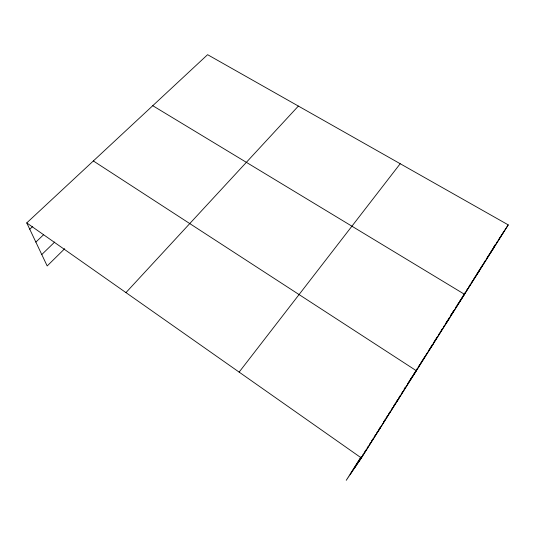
<?xml version="1.0" encoding="UTF-8"?>
<svg xmlns="http://www.w3.org/2000/svg" width="535" height="535" viewBox="0 0 535 535"><rect width="100%" height="100%" fill="white"/><g stroke="black" fill="none" stroke-linecap="round" stroke-linejoin="round"><path stroke-width="0.8" d="M360.884 457.097L346.239 480.316L361.372 457.98L508.25 224.887L207.6 54.684L26.75 222.908L47.18 265.948L64.695 248.708M350.191 474.478L361.326 456.83M354.565 468.031L361.553 456.95M362.422 455.559L363.298 454.175M364.174 452.791L365.92 450.022M367.231 447.942L368.1 446.558M369.852 443.782L370.722 442.398M371.598 441.014L372.908 438.934M374.226 436.848L375.543 434.761M376.854 432.668L377.737 431.277M379.054 429.19L380.372 427.097M383.441 422.229L385.2 419.44M386.076 418.049L387.828 415.26M388.711 413.869L390.028 411.783M391.794 408.981L392.677 407.576M393.566 406.172L395.338 403.363M396.221 401.959L397.552 399.852M398.876 397.746L400.207 395.639M401.531 393.533L402.862 391.426M404.186 389.319L405.517 387.213M408.158 383.02L407.289 384.404L408.151 383.093M409.034 381.636L412.518 376.105M413.394 374.721L415.133 371.959M416.444 369.879L417.313 368.495M418.189 367.117L419.935 364.348M420.804 362.964L422.984 359.507M423.419 358.818L424.75 356.711M426.074 354.605L426.957 353.2M428.288 351.1L429.612 348.994M430.942 346.887L432.267 344.781M433.597 342.681L437.135 337.063M438.901 334.261L439.777 332.87M441.087 330.79L442.405 328.711M443.716 326.624L444.592 325.24M445.461 323.849L447.213 321.074M448.089 319.689L449.4 317.609M450.711 315.523L451.587 314.139M452.898 312.059L453.774 310.668L452.904 311.992M455.506 307.919L456.375 306.548M457.238 305.177L458.535 303.111M459.839 301.051L461.137 298.991M461.999 297.62L465.463 292.123M466.333 290.752L467.63 288.693M468.941 286.62L470.265 284.513M471.148 283.109L472.92 280.307M473.803 278.902L475.568 276.1M476.458 274.696L482.644 264.878M483.961 262.792L485.278 260.705M486.596 258.612L490.107 253.048M490.983 251.651L492.742 248.869M493.618 247.478L495.37 244.689M359.119 461.31L490 253.643M504.298 230.953L490.434 252.948L494.266 247.083M493.644 247.297L495.383 244.629M496.253 243.298L497.59 241.238M498.486 239.867L508.25 224.887M476.003 275.846L479.694 270.208M450.731 315.309L452.035 313.316M455.573 307.926L464.507 294.31L152.756 105.703M445.755 323.842L449.132 318.713M429.899 349.007L433.089 344.165M404.139 389.146L405.49 387.113M409.021 381.789L416.35 370.735L93.351 160.961M396.074 402.668L398.849 398.508M378.018 431.324L380.545 427.559M239.132 372.106L400.207 163.723M125.966 292.612L298.37 106.07M41.77 254.56L54.684 242.041M35.858 242.101L43.549 234.765M29.753 229.241L32.735 226.439M26.75 222.908L361.372 457.98"/></g></svg>
